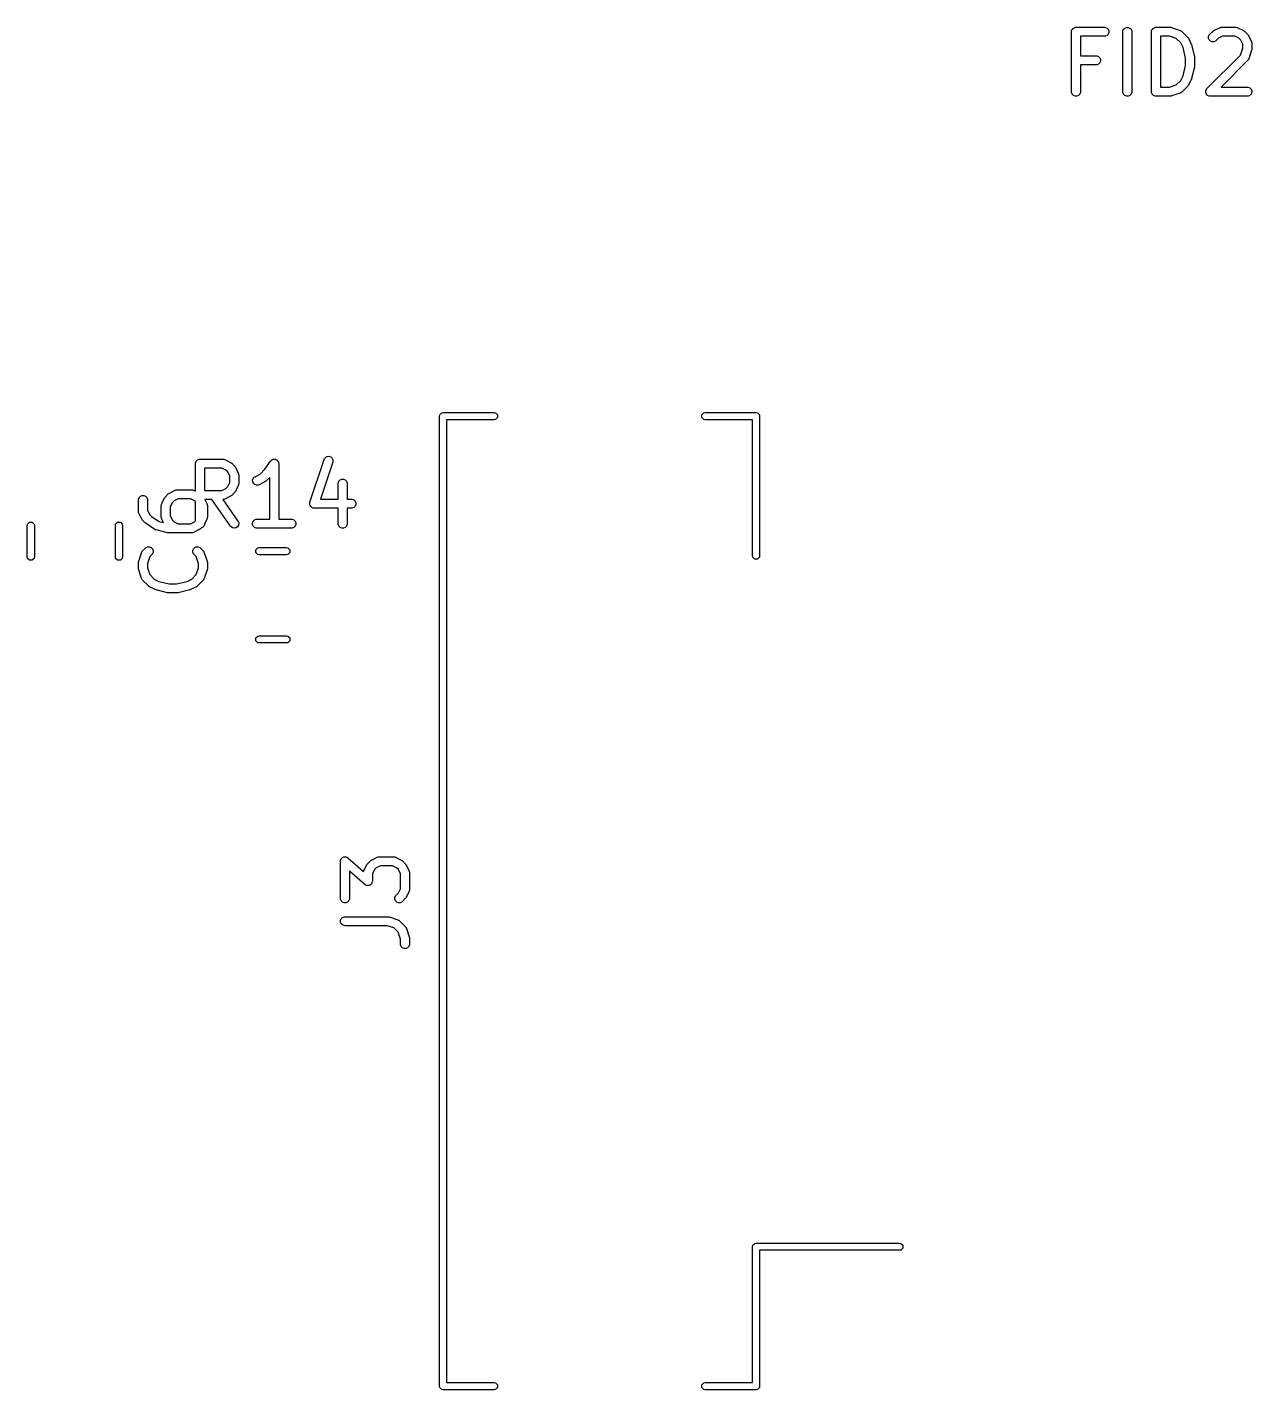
# Model space of a CAD drawing. Extents: x 1.5 to 88.5, y 4.3 to 54.6.
# Drawn here: x 68.11 to 88.53, y 31.85 to 54.57 of the extents above; entities that cross this region are included whole.
import ezdxf

# ---------------------------------------------------------------- set-up
doc = ezdxf.new("R2010")
doc.units = 0
doc.layers.add('BLACK', color=7, linetype='CONTINUOUS')

msp = doc.modelspace()

# ---------------------------------------------------------------- linework, layer by layer
at = {"layer": 'BLACK', "linetype": 'CONTINUOUS'}
for p, q in [((85.521679, 54.509812), (85.532878, 54.536848)), ((85.532878, 54.536848), (85.55357, 54.55754)), ((85.55357, 54.55754), (85.580606, 54.568739)), ((85.580606, 54.568739), (85.595238, 54.57018)), ((85.595238, 54.57018), (86.071428, 54.57018)), ((86.071428, 54.57018), (86.08606, 54.568739)), ((86.08606, 54.568739), (86.113096, 54.55754)), ((86.113096, 54.55754), (86.133788, 54.536848)), ((86.133788, 54.536848), (86.144987, 54.509812)), ((86.378822, 54.509812), (86.390021, 54.536848)), ((86.390021, 54.536848), (86.410713, 54.55754)), ((86.410713, 54.55754), (86.437749, 54.568739)), ((86.437749, 54.568739), (86.467013, 54.568739)), ((86.467013, 54.568739), (86.494049, 54.55754)), ((86.494049, 54.55754), (86.514741, 54.536848)), ((86.514741, 54.536848), (86.52594, 54.509812)), ((86.855012, 54.509812), (86.866211, 54.536848)), ((86.866211, 54.536848), (86.886903, 54.55754)), ((86.886903, 54.55754), (86.913939, 54.568739)), ((86.913939, 54.568739), (86.928571, 54.57018)), ((86.928571, 54.57018), (87.166666, 54.57018)), ((87.166666, 54.57018), (87.174071, 54.56945)), ((87.174071, 54.56945), (87.176046, 54.569591)), ((87.176046, 54.569591), (87.178643, 54.569)), ((87.178643, 54.569), (87.181298, 54.568739)), ((87.181298, 54.568739), (87.183129, 54.56798)), ((87.183129, 54.56798), (87.190383, 54.566331)), ((87.190383, 54.566331), (87.33324, 54.518712)), ((87.33324, 54.518712), (87.346665, 54.512718)), ((87.89503, 54.514643), (87.990268, 54.562262)), ((87.990268, 54.562262), (88.003999, 54.567517)), ((88.003999, 54.567517), (88.006688, 54.567708)), ((88.006688, 54.567708), (88.009177, 54.568739)), ((88.009177, 54.568739), (88.023809, 54.57018)), ((88.023809, 54.57018), (88.261904, 54.57018)), ((88.261904, 54.57018), (88.276536, 54.568739)), ((88.276536, 54.568739), (88.279025, 54.567707)), ((88.279025, 54.567707), (88.281713, 54.567517)), ((88.281713, 54.567517), (88.295445, 54.562262)), ((88.295445, 54.562262), (88.390683, 54.514643)), ((85.520238, 54.49518), (85.521679, 54.509812)), ((85.520238, 53.49518), (85.520238, 54.49518)), ((86.071428, 54.42018), (85.670238, 54.42018)), ((85.670238, 54.42018), (85.670238, 54.09399)), ((86.08606, 54.421621), (86.071428, 54.42018)), ((86.113096, 54.43282), (86.08606, 54.421621)), ((86.133788, 54.453512), (86.113096, 54.43282)), ((86.144987, 54.480548), (86.133788, 54.453512)), ((86.144987, 54.509812), (86.144987, 54.480548)), ((86.377381, 54.49518), (86.378822, 54.509812)), ((86.377381, 53.49518), (86.377381, 54.49518)), ((86.52594, 54.509812), (86.527381, 54.49518)), ((86.527381, 54.49518), (86.527381, 53.49518)), ((86.853571, 54.49518), (86.855012, 54.509812)), ((86.853571, 53.49518), (86.853571, 54.49518)), ((87.154496, 54.42018), (87.003571, 54.42018)), ((87.003571, 54.42018), (87.003571, 53.57018)), ((87.269009, 54.382008), (87.154496, 54.42018)), ((87.343122, 54.307896), (87.269009, 54.382008)), ((87.381615, 54.230909), (87.343122, 54.307896)), ((87.346665, 54.512718), (87.3487, 54.510952)), ((87.3487, 54.510952), (87.351191, 54.509921)), ((87.351191, 54.509921), (87.362556, 54.500594)), ((87.362556, 54.500594), (87.457794, 54.405356)), ((87.457794, 54.405356), (87.462514, 54.399605)), ((87.462514, 54.399605), (87.464011, 54.398307)), ((87.464011, 54.398307), (87.46543, 54.396052)), ((87.46543, 54.396052), (87.467122, 54.393991)), ((87.467122, 54.393991), (87.46788, 54.392158)), ((87.46788, 54.392158), (87.471843, 54.385864)), ((87.471843, 54.385864), (87.519462, 54.290626)), ((87.519462, 54.290626), (87.519871, 54.289556)), ((87.519871, 54.289556), (87.520194, 54.289121)), ((87.807393, 54.414573), (87.818592, 54.44161)), ((87.807393, 54.385311), (87.807393, 54.414573)), ((87.818592, 54.358274), (87.807393, 54.385311)), ((87.818592, 54.44161), (87.827919, 54.452975)), ((87.839284, 54.337582), (87.818592, 54.358274)), ((87.827919, 54.452975), (87.875538, 54.500594)), ((87.866321, 54.326383), (87.839284, 54.337582)), ((87.895583, 54.326383), (87.866321, 54.326383)), ((87.875538, 54.500594), (87.881287, 54.505312)), ((87.881287, 54.505312), (87.882587, 54.506811)), ((87.882587, 54.506811), (87.884846, 54.508232)), ((87.884846, 54.508232), (87.886903, 54.509921)), ((87.886903, 54.509921), (87.88873, 54.510678)), ((87.88873, 54.510678), (87.89503, 54.514643)), ((87.92262, 54.337582), (87.895583, 54.326383)), ((87.933985, 54.346909), (87.92262, 54.337582)), ((87.972998, 54.385922), (87.933985, 54.346909)), ((88.041514, 54.42018), (87.972998, 54.385922)), ((88.244199, 54.42018), (88.041514, 54.42018)), ((88.312715, 54.385922), (88.244199, 54.42018)), ((88.343122, 54.355515), (88.312715, 54.385922)), ((88.37738, 54.286999), (88.343122, 54.355515)), ((88.390683, 54.514643), (88.396982, 54.510678)), ((88.396982, 54.510678), (88.39881, 54.509921)), ((88.39881, 54.509921), (88.400866, 54.508232)), ((88.400866, 54.508232), (88.403126, 54.506811)), ((88.403126, 54.506811), (88.404425, 54.505312)), ((88.404425, 54.505312), (88.410175, 54.500594)), ((88.410175, 54.500594), (88.457794, 54.452975)), ((88.457794, 54.452975), (88.462512, 54.447225)), ((88.462512, 54.447225), (88.464011, 54.445926)), ((88.464011, 54.445926), (88.465432, 54.443666)), ((88.465432, 54.443666), (88.467121, 54.44161)), ((88.467121, 54.44161), (88.467878, 54.439782)), ((88.467878, 54.439782), (88.471843, 54.433483)), ((88.471843, 54.433483), (88.519462, 54.338245)), ((88.519462, 54.338245), (88.524717, 54.324514)), ((88.524717, 54.324514), (88.524908, 54.321824)), ((88.524908, 54.321824), (88.525939, 54.319336)), ((88.525939, 54.319336), (88.52738, 54.304704)), ((88.52738, 54.304704), (88.52738, 54.209466)), ((85.670238, 54.09399), (85.928571, 54.09399)), ((85.928571, 54.09399), (85.943203, 54.092549)), ((85.943203, 54.092549), (85.970239, 54.08135)), ((85.970239, 54.08135), (85.990931, 54.060658)), ((87.424999, 54.057375), (87.381615, 54.230909)), ((87.520194, 54.289121), (87.522386, 54.282984)), ((87.522386, 54.282984), (87.524717, 54.276895)), ((87.524717, 54.276895), (87.524755, 54.276354)), ((87.524755, 54.276354), (87.525141, 54.275275)), ((87.525141, 54.275275), (87.57276, 54.084799)), ((87.57276, 54.084799), (87.573135, 54.082262)), ((87.573135, 54.082262), (87.573558, 54.081241)), ((87.573558, 54.081241), (87.5741, 54.075728)), ((87.5741, 54.075728), (87.57491, 54.070255)), ((87.57491, 54.070255), (87.574747, 54.069162)), ((87.574747, 54.069162), (87.574999, 54.066609)), ((87.574999, 54.066609), (87.574999, 53.923752)), ((87.7803, 53.548213), (88.339208, 54.107122)), ((88.339208, 54.107122), (88.37738, 54.221636)), ((88.37738, 54.221636), (88.37738, 54.286999)), ((88.523531, 54.185748), (88.475912, 54.042892)), ((88.52518, 54.193003), (88.523531, 54.185748)), ((88.525939, 54.194834), (88.52518, 54.193003)), ((88.5262, 54.197487), (88.525939, 54.194834)), ((88.526791, 54.200085), (88.5262, 54.197487)), ((88.52738, 54.209466), (88.52665, 54.202059)), ((88.52665, 54.202059), (88.526791, 54.200085)), ((85.928571, 53.94399), (85.670238, 53.94399)), ((85.670238, 53.94399), (85.670238, 53.49518)), ((85.943203, 53.945431), (85.928571, 53.94399)), ((85.970239, 53.95663), (85.943203, 53.945431)), ((85.990931, 53.977322), (85.970239, 53.95663)), ((85.990931, 54.060658), (86.00213, 54.033622)), ((86.00213, 54.004358), (85.990931, 53.977322)), ((86.00213, 54.033622), (86.00213, 54.004358)), ((87.381615, 53.759452), (87.424999, 53.932986)), ((87.424999, 53.932986), (87.424999, 54.057375)), ((87.57276, 53.905562), (87.525141, 53.715086)), ((87.573135, 53.908098), (87.57276, 53.905562)), ((87.573558, 53.90912), (87.573135, 53.908098)), ((87.5741, 53.914632), (87.573558, 53.90912)), ((87.57491, 53.920106), (87.5741, 53.914632)), ((87.574999, 53.923752), (87.574747, 53.921198)), ((87.574747, 53.921198), (87.57491, 53.920106)), ((88.457794, 54.013576), (88.014399, 53.57018)), ((88.467122, 54.024941), (88.457794, 54.013576)), ((88.468153, 54.027431), (88.467122, 54.024941)), ((88.469918, 54.029466), (88.468153, 54.027431)), ((88.475912, 54.042892), (88.469918, 54.029466)), ((87.154495, 53.57018), (87.269008, 53.608351)), ((87.269008, 53.608351), (87.343122, 53.682465)), ((87.343122, 53.682465), (87.381615, 53.759452)), ((87.519462, 53.699735), (87.471843, 53.604497)), ((87.519871, 53.700804), (87.519462, 53.699735)), ((87.520194, 53.70124), (87.519871, 53.700804)), ((87.522386, 53.707376), (87.520194, 53.70124)), ((87.524717, 53.713466), (87.522386, 53.707376)), ((87.524755, 53.714006), (87.524717, 53.713466)), ((87.525141, 53.715086), (87.524755, 53.714006)), ((85.521679, 53.480548), (85.520238, 53.49518)), ((85.532878, 53.453512), (85.521679, 53.480548)), ((85.55357, 53.43282), (85.532878, 53.453512)), ((85.580606, 53.421621), (85.55357, 53.43282)), ((85.60987, 53.421621), (85.580606, 53.421621)), ((85.636906, 53.43282), (85.60987, 53.421621)), ((85.657598, 53.453512), (85.636906, 53.43282)), ((85.668797, 53.480548), (85.657598, 53.453512)), ((85.670238, 53.49518), (85.668797, 53.480548)), ((86.378822, 53.480548), (86.377381, 53.49518)), ((86.390021, 53.453512), (86.378822, 53.480548)), ((86.410713, 53.43282), (86.390021, 53.453512)), ((86.437749, 53.421621), (86.410713, 53.43282)), ((86.467013, 53.421621), (86.437749, 53.421621)), ((86.494049, 53.43282), (86.467013, 53.421621)), ((86.514741, 53.453512), (86.494049, 53.43282)), ((86.52594, 53.480548), (86.514741, 53.453512)), ((86.527381, 53.49518), (86.52594, 53.480548)), ((86.855012, 53.480548), (86.853571, 53.49518)), ((86.866211, 53.453512), (86.855012, 53.480548)), ((86.886903, 53.43282), (86.866211, 53.453512)), ((86.913939, 53.421621), (86.886903, 53.43282)), ((86.928571, 53.42018), (86.913939, 53.421621)), ((87.166666, 53.42018), (86.928571, 53.42018)), ((87.003571, 53.57018), (87.154495, 53.57018)), ((87.174071, 53.420909), (87.166666, 53.42018)), ((87.176047, 53.420769), (87.174071, 53.420909)), ((87.178644, 53.421359), (87.176047, 53.420769)), ((87.181298, 53.421621), (87.178644, 53.421359)), ((87.183128, 53.422379), (87.181298, 53.421621)), ((87.190384, 53.424029), (87.183128, 53.422379)), ((87.333241, 53.471649), (87.190384, 53.424029)), ((87.346666, 53.477643), (87.333241, 53.471649)), ((87.348702, 53.479409), (87.346666, 53.477643)), ((87.351191, 53.48044), (87.348702, 53.479409)), ((87.362556, 53.489767), (87.351191, 53.48044)), ((87.457794, 53.585005), (87.362556, 53.489767)), ((87.462514, 53.590755), (87.457794, 53.585005)), ((87.464011, 53.592054), (87.462514, 53.590755)), ((87.46543, 53.594308), (87.464011, 53.592054)), ((87.467122, 53.59637), (87.46543, 53.594308)), ((87.46788, 53.598202), (87.467122, 53.59637)), ((87.471843, 53.604497), (87.46788, 53.598202)), ((87.759774, 53.509812), (87.770973, 53.536848)), ((87.759774, 53.480548), (87.759774, 53.509812)), ((87.770973, 53.453512), (87.759774, 53.480548)), ((87.770973, 53.536848), (87.7803, 53.548213)), ((87.791665, 53.43282), (87.770973, 53.453512)), ((87.818701, 53.421621), (87.791665, 53.43282)), ((87.833333, 53.42018), (87.818701, 53.421621)), ((88.45238, 53.42018), (87.833333, 53.42018)), ((88.014399, 53.57018), (88.45238, 53.57018)), ((88.45238, 53.57018), (88.467012, 53.568739)), ((88.467012, 53.421621), (88.45238, 53.42018)), ((88.467012, 53.568739), (88.494048, 53.55754)), ((88.494048, 53.43282), (88.467012, 53.421621)), ((88.494048, 53.55754), (88.51474, 53.536848)), ((88.51474, 53.453512), (88.494048, 53.43282)), ((88.51474, 53.536848), (88.525939, 53.509812)), ((88.525939, 53.480548), (88.51474, 53.453512)), ((88.525939, 53.509812), (88.525939, 53.480548)), ((74.98, 48.085), (74.984567, 48.107961)), ((74.98, 31.915), (74.98, 48.085)), ((74.984567, 48.107961), (75.017039, 48.140433)), ((75.017039, 48.140433), (75.04, 48.145)), ((75.04, 48.145), (75.89, 48.145)), ((75.89, 48.025), (75.1, 48.025)), ((75.1, 48.025), (75.1, 31.975)), ((75.89, 48.145), (75.912961, 48.140433)), ((75.912961, 48.029567), (75.89, 48.025)), ((75.912961, 48.140433), (75.945433, 48.107961)), ((75.945433, 48.062039), (75.912961, 48.029567)), ((75.945433, 48.107961), (75.945433, 48.062039)), ((79.354567, 48.107961), (79.387039, 48.140433)), ((79.354567, 48.062039), (79.354567, 48.107961)), ((79.387039, 48.029567), (79.354567, 48.062039)), ((79.387039, 48.140433), (79.41, 48.145)), ((79.41, 48.025), (79.387039, 48.029567)), ((79.41, 48.145), (80.26, 48.145)), ((80.2, 48.025), (79.41, 48.025)), ((80.2, 45.76), (80.2, 48.025)), ((80.26, 48.145), (80.282961, 48.140433)), ((80.282961, 48.140433), (80.315433, 48.107961)), ((80.315433, 48.107961), (80.32, 48.085)), ((80.32, 48.085), (80.32, 45.76)), ((70.910714, 47.29518), (70.912155, 47.309812)), ((70.910714, 46.83638), (70.910714, 47.29518)), ((70.912155, 47.309812), (70.923354, 47.336848)), ((70.923354, 47.336848), (70.944046, 47.35754)), ((70.944046, 47.35754), (70.971082, 47.368739)), ((70.971082, 47.368739), (70.985714, 47.37018)), ((70.985714, 47.37018), (71.366666, 47.37018)), ((71.366666, 47.37018), (71.381298, 47.368739)), ((71.381298, 47.368739), (71.383787, 47.367707)), ((71.383787, 47.367707), (71.386475, 47.367517)), ((71.386475, 47.367517), (71.400207, 47.362262)), ((71.400207, 47.362262), (71.495445, 47.314643)), ((71.495445, 47.314643), (71.501744, 47.310678)), ((71.501744, 47.310678), (71.503572, 47.309921)), ((71.503572, 47.309921), (71.505628, 47.308232)), ((71.505628, 47.308232), (71.507888, 47.306811)), ((71.507888, 47.306811), (71.509187, 47.305312)), ((71.509187, 47.305312), (71.514937, 47.300594)), ((71.514937, 47.300594), (71.562556, 47.252975)), ((71.562556, 47.252975), (71.567274, 47.247225)), ((72.070285, 47.200103), (72.161405, 47.336783)), ((72.161405, 47.336783), (72.161439, 47.336825)), ((72.161439, 47.336825), (72.161449, 47.336848)), ((72.161449, 47.336848), (72.1615, 47.336899)), ((72.1615, 47.336899), (72.170721, 47.348158)), ((72.170721, 47.348158), (72.17689, 47.352289)), ((72.17689, 47.352289), (72.182141, 47.35754)), ((72.182141, 47.35754), (72.18893, 47.360352)), ((72.18893, 47.360352), (72.195036, 47.364441)), ((72.195036, 47.364441), (72.202316, 47.365897)), ((72.202316, 47.365897), (72.209177, 47.368739)), ((72.209177, 47.368739), (72.216525, 47.368739)), ((72.216525, 47.368739), (72.22373, 47.37018)), ((72.22373, 47.37018), (72.231014, 47.368739)), ((72.231014, 47.368739), (72.238441, 47.368739)), ((72.238441, 47.368739), (72.245229, 47.365926)), ((72.245229, 47.365926), (72.252438, 47.364501)), ((72.252438, 47.364501), (72.258617, 47.360381)), ((72.258617, 47.360381), (72.265477, 47.35754)), ((72.265477, 47.35754), (72.27067, 47.352346)), ((72.27067, 47.352346), (72.276787, 47.348269)), ((72.276787, 47.348269), (72.28092, 47.342096)), ((72.28092, 47.342096), (72.286169, 47.336848)), ((72.286169, 47.336848), (72.28898, 47.33006)), ((72.28898, 47.33006), (72.29307, 47.323954)), ((72.29307, 47.323954), (72.294526, 47.316672)), ((72.294526, 47.316672), (72.297368, 47.309812)), ((72.297368, 47.309812), (72.298793, 47.295335)), ((72.298793, 47.295335), (72.298809, 47.295259)), ((72.298809, 47.295259), (72.298803, 47.295232)), ((72.298803, 47.295232), (72.298809, 47.29518)), ((72.298809, 47.29518), (72.298809, 46.37018)), ((72.819325, 46.652231), (73.05742, 47.366517)), ((73.199722, 47.319083), (72.994533, 46.703514)), ((73.05742, 47.366517), (73.063414, 47.379942)), ((73.063414, 47.379942), (73.082588, 47.402049)), ((73.082588, 47.402049), (73.108761, 47.415136)), ((73.108761, 47.415136), (73.137951, 47.417211)), ((73.137951, 47.417211), (73.165713, 47.407957)), ((73.165713, 47.407957), (73.187821, 47.388783)), ((73.187821, 47.388783), (73.200907, 47.362609)), ((73.202982, 47.333419), (73.199722, 47.319083)), ((73.200907, 47.362609), (73.202982, 47.333419)), ((71.348961, 47.22018), (71.060714, 47.22018)), ((71.060714, 47.22018), (71.060714, 46.846371)), ((71.417477, 47.185922), (71.348961, 47.22018)), ((71.447884, 47.155515), (71.417477, 47.185922)), ((71.482142, 47.086999), (71.447884, 47.155515)), ((71.482142, 46.979552), (71.482142, 47.086999)), ((71.567274, 47.247225), (71.568773, 47.245926)), ((71.568773, 47.245926), (71.570194, 47.243666)), ((71.570194, 47.243666), (71.571883, 47.24161)), ((71.571883, 47.24161), (71.57264, 47.239782)), ((71.57264, 47.239782), (71.576605, 47.233483)), ((71.576605, 47.233483), (71.624224, 47.138245)), ((71.624224, 47.138245), (71.629479, 47.124514)), ((71.629479, 47.124514), (71.62967, 47.121824)), ((71.62967, 47.121824), (71.630701, 47.119336)), ((71.630701, 47.119336), (71.632142, 47.104704)), ((71.632142, 47.104704), (71.632142, 46.961847)), ((71.863684, 47.018847), (71.872938, 47.046608)), ((71.872938, 47.046608), (71.892111, 47.068716)), ((71.892111, 47.068716), (71.904554, 47.076548)), ((71.904554, 47.076548), (71.988906, 47.118724)), ((71.988906, 47.118724), (72.070285, 47.200103)), ((72.148809, 47.066495), (72.086366, 47.004052)), ((72.148809, 46.37018), (72.148809, 47.066495)), ((73.304306, 47.003515), (73.324998, 47.024207)), ((73.324998, 47.024207), (73.352034, 47.035406)), ((73.352034, 47.035406), (73.381298, 47.035406)), ((73.381298, 47.035406), (73.408334, 47.024207)), ((73.408334, 47.024207), (73.429026, 47.003515)), ((70.457975, 46.791128), (70.463724, 46.795846)), ((70.463724, 46.795846), (70.465024, 46.797345)), ((70.465024, 46.797345), (70.467283, 46.798766)), ((70.467283, 46.798766), (70.46934, 46.800455)), ((70.46934, 46.800455), (70.471167, 46.801212)), ((70.471167, 46.801212), (70.477467, 46.805177)), ((70.477467, 46.805177), (70.572705, 46.852796)), ((70.572705, 46.852796), (70.586436, 46.858051)), ((70.586436, 46.858051), (70.589125, 46.858242)), ((70.589125, 46.858242), (70.591614, 46.859273)), ((70.591614, 46.859273), (70.606246, 46.860714)), ((70.606246, 46.860714), (70.844341, 46.860714)), ((70.844341, 46.860714), (70.858973, 46.859273)), ((70.858973, 46.859273), (70.861462, 46.858241)), ((70.861462, 46.858241), (70.86415, 46.858051)), ((70.86415, 46.858051), (70.877882, 46.852796)), ((70.877882, 46.852796), (70.910714, 46.83638)), ((71.060714, 46.846371), (71.348961, 46.846371)), ((71.348961, 46.846371), (71.417477, 46.880629)), ((71.417477, 46.880629), (71.447884, 46.911036)), ((71.447884, 46.911036), (71.482142, 46.979552)), ((71.562556, 46.813576), (71.514937, 46.765957)), ((71.567274, 46.819325), (71.562556, 46.813576)), ((71.568773, 46.820625), (71.567274, 46.819325)), ((71.570194, 46.822884), (71.568773, 46.820625)), ((71.571883, 46.824941), (71.570194, 46.822884)), ((71.57264, 46.826768), (71.571883, 46.824941)), ((71.576605, 46.833068), (71.57264, 46.826768)), ((71.624224, 46.928306), (71.576605, 46.833068)), ((71.629479, 46.942037), (71.624224, 46.928306)), ((71.62967, 46.944726), (71.629479, 46.942037)), ((71.630701, 46.947215), (71.62967, 46.944726)), ((71.632142, 46.961847), (71.630701, 46.947215)), ((71.865758, 46.989657), (71.863684, 47.018847)), ((71.878845, 46.963482), (71.865758, 46.989657)), ((71.900953, 46.944309), (71.878845, 46.963482)), ((71.928714, 46.935055), (71.900953, 46.944309)), ((71.957904, 46.937129), (71.928714, 46.935055)), ((71.971636, 46.942384), (71.957904, 46.937129)), ((72.066874, 46.990003), (71.971636, 46.942384)), ((72.073173, 46.993967), (72.066874, 46.990003)), ((72.075001, 46.994725), (72.073173, 46.993967)), ((72.077057, 46.996413), (72.075001, 46.994725)), ((72.079317, 46.997835), (72.077057, 46.996413)), ((72.080616, 46.999333), (72.079317, 46.997835)), ((72.086366, 47.004052), (72.080616, 46.999333)), ((73.291666, 46.961847), (73.293107, 46.976479)), ((73.291666, 46.703514), (73.291666, 46.961847)), ((73.293107, 46.976479), (73.304306, 47.003515)), ((73.429026, 47.003515), (73.440225, 46.976479)), ((73.440225, 46.976479), (73.441666, 46.961847)), ((73.441666, 46.961847), (73.441666, 46.703514)), ((69.959818, 46.690476), (69.961259, 46.705108)), ((69.959818, 46.5), (69.959818, 46.690476)), ((69.961259, 46.705108), (69.972458, 46.732144)), ((69.972458, 46.732144), (69.99315, 46.752836)), ((69.99315, 46.752836), (70.020186, 46.764035)), ((70.020186, 46.764035), (70.04945, 46.764035)), ((70.04945, 46.764035), (70.076486, 46.752836)), ((70.076486, 46.752836), (70.097178, 46.732144)), ((70.097178, 46.732144), (70.108377, 46.705108)), ((70.108377, 46.705108), (70.109818, 46.690476)), ((70.109818, 46.690476), (70.109818, 46.517705)), ((70.34077, 46.595238), (70.342211, 46.60987)), ((70.34077, 46.404762), (70.34077, 46.595238)), ((70.342211, 46.60987), (70.343242, 46.612359)), ((70.343242, 46.612359), (70.343433, 46.615047)), ((70.343433, 46.615047), (70.348688, 46.628779)), ((70.348688, 46.628779), (70.396307, 46.724017)), ((70.396307, 46.724017), (70.400271, 46.730316)), ((70.400271, 46.730316), (70.401029, 46.732144)), ((70.401029, 46.732144), (70.402717, 46.7342)), ((70.402717, 46.7342), (70.404139, 46.73646)), ((70.404139, 46.73646), (70.405637, 46.737759)), ((70.405637, 46.737759), (70.410356, 46.743509)), ((70.410356, 46.743509), (70.457975, 46.791128)), ((70.525028, 46.646049), (70.49077, 46.577533)), ((70.49077, 46.577533), (70.49077, 46.422467)), ((70.555435, 46.676456), (70.525028, 46.646049)), ((70.623951, 46.710714), (70.555435, 46.676456)), ((70.826636, 46.710714), (70.623951, 46.710714)), ((70.895152, 46.676455), (70.826636, 46.710714)), ((70.910714, 46.660893), (70.895152, 46.676455)), ((70.910714, 46.339105), (70.910714, 46.660893)), ((71.18476, 46.696371), (71.068104, 46.696371)), ((71.068104, 46.696371), (71.1019, 46.628779)), ((71.1019, 46.628779), (71.107155, 46.615048)), ((71.107155, 46.615048), (71.107346, 46.612358)), ((71.107346, 46.612358), (71.108377, 46.60987)), ((71.108377, 46.60987), (71.109818, 46.595238)), ((71.109818, 46.595238), (71.109818, 46.404762)), ((71.4957, 46.25217), (71.18476, 46.696371)), ((71.381298, 46.697812), (71.367781, 46.69648)), ((71.367781, 46.69648), (71.618585, 46.338189)), ((71.383787, 46.698843), (71.381298, 46.697812)), ((71.386475, 46.699034), (71.383787, 46.698843)), ((71.400207, 46.704289), (71.386475, 46.699034)), ((71.495445, 46.751908), (71.400207, 46.704289)), ((71.501744, 46.755872), (71.495445, 46.751908)), ((71.503572, 46.75663), (71.501744, 46.755872)), ((71.505628, 46.758318), (71.503572, 46.75663)), ((71.507888, 46.75974), (71.505628, 46.758318)), ((71.509187, 46.761238), (71.507888, 46.75974)), ((71.514937, 46.765957), (71.509187, 46.761238)), ((72.816065, 46.637894), (72.816917, 46.64164)), ((72.816917, 46.625908), (72.816065, 46.637894)), ((72.816917, 46.643146), (72.817675, 46.644977)), ((72.816917, 46.64164), (72.816917, 46.643146)), ((72.816917, 46.613882), (72.816917, 46.625908)), ((72.817949, 46.61139), (72.816917, 46.613882)), ((72.817675, 46.644977), (72.819325, 46.652231)), ((72.81814, 46.608704), (72.817949, 46.61139)), ((72.823514, 46.597954), (72.81814, 46.608704)), ((72.828116, 46.586846), (72.823514, 46.597954)), ((72.830021, 46.58494), (72.828116, 46.586846)), ((72.831226, 46.582531), (72.830021, 46.58494)), ((72.840308, 46.574653), (72.831226, 46.582531)), ((72.848808, 46.566154), (72.840308, 46.574653)), ((72.851296, 46.565123), (72.848808, 46.566154)), ((72.994533, 46.703514), (73.291666, 46.703514)), ((73.441666, 46.703514), (73.509523, 46.703514)), ((73.509523, 46.703514), (73.524155, 46.702073)), ((73.524155, 46.702073), (73.551191, 46.690874)), ((73.551191, 46.566154), (73.524155, 46.554955)), ((73.551191, 46.690874), (73.571883, 46.670182)), ((73.571883, 46.586846), (73.551191, 46.566154)), ((73.571883, 46.670182), (73.583082, 46.643146)), ((73.583082, 46.613882), (73.571883, 46.586846)), ((73.583082, 46.643146), (73.583082, 46.613882)), ((69.961259, 46.485368), (69.959818, 46.5)), ((69.96229, 46.482878), (69.961259, 46.485368)), ((69.962481, 46.480191), (69.96229, 46.482878)), ((69.967736, 46.466459), (69.962481, 46.480191)), ((70.015355, 46.371221), (69.967736, 46.466459)), ((70.019319, 46.364921), (70.015355, 46.371221)), ((70.020077, 46.363094), (70.019319, 46.364921)), ((70.021765, 46.361037), (70.020077, 46.363094)), ((70.023187, 46.358778), (70.021765, 46.361037)), ((70.024685, 46.357478), (70.023187, 46.358778)), ((70.029404, 46.351729), (70.024685, 46.357478)), ((70.077023, 46.30411), (70.029404, 46.351729)), ((70.109818, 46.517705), (70.144076, 46.449189)), ((70.144076, 46.449189), (70.177836, 46.415429)), ((70.177836, 46.415429), (70.303707, 46.331515)), ((70.342211, 46.39013), (70.34077, 46.404762)), ((70.343242, 46.38764), (70.342211, 46.39013)), ((70.343433, 46.384953), (70.343242, 46.38764)), ((70.348688, 46.371221), (70.343433, 46.384953)), ((70.377803, 46.312991), (70.348688, 46.371221)), ((70.49077, 46.422467), (70.525028, 46.353951)), ((70.525028, 46.353951), (70.555435, 46.323544)), ((70.895152, 46.323544), (70.910714, 46.339105)), ((71.1019, 46.371221), (71.059937, 46.287296)), ((71.107155, 46.384952), (71.1019, 46.371221)), ((71.107346, 46.387641), (71.107155, 46.384952)), ((71.108377, 46.39013), (71.107346, 46.387641)), ((71.109818, 46.404762), (71.108377, 46.39013)), ((71.875735, 46.336848), (71.896427, 46.35754)), ((71.896427, 46.35754), (71.923463, 46.368739)), ((71.923463, 46.368739), (71.938095, 46.37018)), ((71.938095, 46.37018), (72.148809, 46.37018)), ((72.298809, 46.37018), (72.509523, 46.37018)), ((72.509523, 46.37018), (72.524155, 46.368739)), ((72.524155, 46.368739), (72.551191, 46.35754)), ((72.551191, 46.35754), (72.571883, 46.336848)), ((72.853333, 46.563357), (72.851296, 46.565123)), ((72.864736, 46.559555), (72.853333, 46.563357)), ((72.875844, 46.554955), (72.864736, 46.559555)), ((72.87967, 46.554578), (72.875844, 46.554955)), ((72.881096, 46.554103), (72.87967, 46.554578)), ((72.88307, 46.554243), (72.881096, 46.554103)), ((72.890476, 46.553514), (72.88307, 46.554243)), ((73.291666, 46.553514), (72.890476, 46.553514)), ((73.291666, 46.29518), (73.291666, 46.553514)), ((73.509523, 46.553514), (73.441666, 46.553514)), ((73.441666, 46.553514), (73.441666, 46.29518)), ((73.524155, 46.554955), (73.509523, 46.553514)), ((68.105, 46.261253), (68.109567, 46.284214)), ((68.105, 45.738747), (68.105, 46.261253)), ((68.109567, 46.284214), (68.142039, 46.316686)), ((68.142039, 46.316686), (68.187961, 46.316686)), ((68.187961, 46.316686), (68.220433, 46.284214)), ((68.220433, 46.284214), (68.225, 46.261253)), ((68.225, 46.261253), (68.225, 45.738747)), ((69.575, 46.261253), (69.579567, 46.284214)), ((69.575, 45.738747), (69.575, 46.261253)), ((69.579567, 46.284214), (69.612039, 46.316686)), ((69.612039, 46.316686), (69.657961, 46.316686)), ((69.657961, 46.316686), (69.690433, 46.284214)), ((69.690433, 46.284214), (69.695, 46.261253)), ((69.695, 46.261253), (69.695, 45.738747)), ((70.077063, 46.304076), (70.077023, 46.30411)), ((70.077078, 46.304055), (70.077063, 46.304076)), ((70.082919, 46.299271), (70.077078, 46.304055)), ((70.088388, 46.294783), (70.082919, 46.299271)), ((70.08841, 46.294773), (70.088388, 46.294783)), ((70.088453, 46.294739), (70.08841, 46.294773)), ((70.231311, 46.199501), (70.088453, 46.294739)), ((70.239385, 46.195196), (70.231311, 46.199501)), ((70.240877, 46.194091), (70.239385, 46.195196)), ((70.242639, 46.193461), (70.240877, 46.194091)), ((70.244285, 46.192584), (70.242639, 46.193461)), ((70.246099, 46.192225), (70.244285, 46.192584)), ((70.254723, 46.189144), (70.246099, 46.192225)), ((70.445199, 46.141525), (70.254723, 46.189144)), ((70.303707, 46.331515), (70.377803, 46.312991)), ((70.447735, 46.141149), (70.445199, 46.141525)), ((70.448757, 46.140727), (70.447735, 46.141149)), ((70.454269, 46.140184), (70.448757, 46.140727)), ((70.459743, 46.139375), (70.454269, 46.140184)), ((70.460835, 46.139537), (70.459743, 46.139375)), ((70.463389, 46.139286), (70.460835, 46.139537)), ((70.844341, 46.139286), (70.463389, 46.139286)), ((70.555435, 46.323544), (70.623951, 46.289286)), ((70.623951, 46.289286), (70.826636, 46.289286)), ((70.826636, 46.289286), (70.895152, 46.323544)), ((70.858973, 46.140727), (70.844341, 46.139286)), ((70.861462, 46.141758), (70.858973, 46.140727)), ((70.86415, 46.141949), (70.861462, 46.141758)), ((70.877882, 46.147204), (70.86415, 46.141949)), ((70.97312, 46.194823), (70.877882, 46.147204)), ((70.979416, 46.198786), (70.97312, 46.194823)), ((70.981246, 46.199544), (70.979416, 46.198786)), ((70.983304, 46.201233), (70.981246, 46.199544)), ((70.985563, 46.202655), (70.983304, 46.201233)), ((70.986862, 46.204153), (70.985563, 46.202655)), ((70.992611, 46.208871), (70.986862, 46.204153)), ((71.008907, 46.225167), (70.992611, 46.208871)), ((71.027382, 46.23282), (71.008907, 46.225167)), ((71.048074, 46.253512), (71.027382, 46.23282)), ((71.059273, 46.280548), (71.048074, 46.253512)), ((71.059937, 46.287296), (71.059273, 46.280548)), ((71.505271, 46.24101), (71.4957, 46.25217)), ((71.52995, 46.225283), (71.505271, 46.24101)), ((71.558767, 46.220197), (71.52995, 46.225283)), ((71.587338, 46.226527), (71.558767, 46.220197)), ((71.611312, 46.243309), (71.587338, 46.226527)), ((71.627039, 46.267987), (71.611312, 46.243309)), ((71.618585, 46.338189), (71.625795, 46.325376)), ((71.625795, 46.325376), (71.632124, 46.296805)), ((71.632124, 46.296805), (71.627039, 46.267987)), ((71.864536, 46.309812), (71.875735, 46.336848)), ((71.864536, 46.280548), (71.864536, 46.309812)), ((71.875735, 46.253512), (71.864536, 46.280548)), ((71.896427, 46.23282), (71.875735, 46.253512)), ((71.923463, 46.221621), (71.896427, 46.23282)), ((71.938095, 46.22018), (71.923463, 46.221621)), ((72.509523, 46.22018), (71.938095, 46.22018)), ((72.524155, 46.221621), (72.509523, 46.22018)), ((72.551191, 46.23282), (72.524155, 46.221621)), ((72.571883, 46.253512), (72.551191, 46.23282)), ((72.571883, 46.336848), (72.583082, 46.309812)), ((72.583082, 46.280548), (72.571883, 46.253512)), ((72.583082, 46.309812), (72.583082, 46.280548)), ((73.293107, 46.280548), (73.291666, 46.29518)), ((73.304306, 46.253512), (73.293107, 46.280548)), ((73.324998, 46.23282), (73.304306, 46.253512)), ((73.352034, 46.221621), (73.324998, 46.23282)), ((73.381298, 46.221621), (73.352034, 46.221621)), ((73.408334, 46.23282), (73.381298, 46.221621)), ((73.429026, 46.253512), (73.408334, 46.23282)), ((73.440225, 46.280548), (73.429026, 46.253512)), ((73.441666, 46.29518), (73.440225, 46.280548)), ((70.029404, 45.838747), (70.077023, 45.886366)), ((70.077023, 45.886366), (70.088388, 45.895693)), ((70.088388, 45.895693), (70.115424, 45.906892)), ((70.115424, 45.906892), (70.144687, 45.906892)), ((70.144687, 45.906892), (70.171723, 45.895693)), ((70.171723, 45.895693), (70.192416, 45.875)), ((70.877218, 45.875), (70.897911, 45.895693)), ((70.897911, 45.895693), (70.924947, 45.906892)), ((70.924947, 45.906892), (70.95421, 45.906892)), ((70.95421, 45.906892), (70.981246, 45.895694)), ((70.981246, 45.895694), (70.992611, 45.886367)), ((70.992611, 45.886367), (71.040231, 45.838748)), ((71.917503, 45.857961), (71.949975, 45.890433)), ((71.949975, 45.890433), (71.972936, 45.895)), ((71.972936, 45.895), (72.427064, 45.895)), ((72.427064, 45.895), (72.450025, 45.890433)), ((72.450025, 45.890433), (72.482497, 45.857961)), ((68.109567, 45.715786), (68.105, 45.738747)), ((68.142039, 45.683314), (68.109567, 45.715786)), ((68.187961, 45.683314), (68.142039, 45.683314)), ((68.220433, 45.715786), (68.187961, 45.683314)), ((68.225, 45.738747), (68.220433, 45.715786)), ((69.579567, 45.715786), (69.575, 45.738747)), ((69.612039, 45.683314), (69.579567, 45.715786)), ((69.657961, 45.683314), (69.612039, 45.683314)), ((69.690433, 45.715786), (69.657961, 45.683314)), ((69.695, 45.738747), (69.690433, 45.715786)), ((69.961259, 45.657489), (69.962017, 45.65932)), ((69.962017, 45.65932), (69.963667, 45.666574)), ((69.963667, 45.666574), (70.011286, 45.809431)), ((70.011286, 45.809431), (70.01728, 45.822856)), ((70.01728, 45.822856), (70.019045, 45.824891)), ((70.019045, 45.824891), (70.020077, 45.827382)), ((70.020077, 45.827382), (70.029404, 45.838747)), ((70.147989, 45.7452), (70.109818, 45.630686)), ((70.183089, 45.7803), (70.147989, 45.7452)), ((70.192416, 45.791665), (70.183089, 45.7803)), ((70.192416, 45.875), (70.203615, 45.847964)), ((70.203615, 45.818701), (70.192416, 45.791665)), ((70.203615, 45.847964), (70.203615, 45.818701)), ((70.86602, 45.847964), (70.877218, 45.875)), ((70.86602, 45.818701), (70.86602, 45.847964)), ((70.877219, 45.791665), (70.86602, 45.818701)), ((70.886547, 45.780299), (70.877219, 45.791665)), ((70.921647, 45.745199), (70.886547, 45.780299)), ((70.959818, 45.630687), (70.921647, 45.745199)), ((71.040231, 45.838748), (71.049559, 45.827382)), ((71.049559, 45.827382), (71.050589, 45.824893)), ((71.050589, 45.824893), (71.052356, 45.822857)), ((71.052356, 45.822857), (71.05835, 45.809431)), ((71.05835, 45.809431), (71.105969, 45.666575)), ((71.105969, 45.666575), (71.107618, 45.659319)), ((71.107618, 45.659319), (71.108377, 45.657489)), ((71.917503, 45.812039), (71.917503, 45.857961)), ((71.949975, 45.779567), (71.917503, 45.812039)), ((71.972936, 45.775), (71.949975, 45.779567)), ((72.427064, 45.775), (71.972936, 45.775)), ((72.450025, 45.779567), (72.427064, 45.775)), ((72.482497, 45.812039), (72.450025, 45.779567)), ((72.482497, 45.857961), (72.482497, 45.812039)), ((80.204567, 45.737039), (80.2, 45.76)), ((80.237039, 45.704567), (80.204567, 45.737039)), ((80.282961, 45.704567), (80.237039, 45.704567)), ((80.315433, 45.737039), (80.282961, 45.704567)), ((80.32, 45.76), (80.315433, 45.737039)), ((69.959818, 45.642857), (69.960547, 45.650262)), ((69.959818, 45.547619), (69.959818, 45.642857)), ((69.960547, 45.540213), (69.959818, 45.547619)), ((69.960407, 45.652237), (69.960997, 45.654834)), ((69.960547, 45.650262), (69.960407, 45.652237)), ((69.960407, 45.538239), (69.960547, 45.540213)), ((69.960997, 45.535641), (69.960407, 45.538239)), ((69.960997, 45.654834), (69.961259, 45.657489)), ((69.961259, 45.532987), (69.960997, 45.535641)), ((69.962017, 45.531155), (69.961259, 45.532987)), ((69.963667, 45.523902), (69.962017, 45.531155)), ((70.011286, 45.381045), (69.963667, 45.523902)), ((70.109818, 45.630686), (70.109818, 45.559789)), ((70.109818, 45.559789), (70.147989, 45.445275)), ((70.147989, 45.445275), (70.222102, 45.371163)), ((70.847533, 45.371163), (70.921647, 45.445276)), ((70.921647, 45.445276), (70.959818, 45.559789)), ((70.959818, 45.559789), (70.959818, 45.630687)), ((71.105969, 45.523901), (71.05835, 45.381045)), ((71.107618, 45.531156), (71.105969, 45.523901)), ((71.108377, 45.532987), (71.107618, 45.531156)), ((71.108377, 45.657489), (71.108638, 45.654835)), ((71.108638, 45.53564), (71.108377, 45.532987)), ((71.108638, 45.654835), (71.109229, 45.652238)), ((71.109229, 45.538238), (71.108638, 45.53564)), ((71.109229, 45.652238), (71.109088, 45.650263)), ((71.109088, 45.650263), (71.109818, 45.642857)), ((71.109818, 45.547619), (71.109088, 45.540212)), ((71.109088, 45.540212), (71.109229, 45.538238)), ((71.109818, 45.642857), (71.109818, 45.547619)), ((70.01728, 45.36762), (70.011286, 45.381045)), ((70.019045, 45.365584), (70.01728, 45.36762)), ((70.020077, 45.363094), (70.019045, 45.365584)), ((70.029404, 45.351729), (70.020077, 45.363094)), ((70.124642, 45.256491), (70.029404, 45.351729)), ((70.130392, 45.25177), (70.124642, 45.256491)), ((70.131691, 45.250274), (70.130392, 45.25177)), ((70.133945, 45.248854), (70.131691, 45.250274)), ((70.136007, 45.247163), (70.133945, 45.248854)), ((70.137839, 45.246404), (70.136007, 45.247163)), ((70.144134, 45.242442), (70.137839, 45.246404)), ((70.239372, 45.194823), (70.144134, 45.242442)), ((70.222102, 45.371163), (70.299089, 45.332669)), ((70.299089, 45.332669), (70.472623, 45.289286)), ((70.472623, 45.289286), (70.597012, 45.289286)), ((70.597012, 45.289286), (70.770546, 45.332669)), ((70.770546, 45.332669), (70.847533, 45.371163)), ((70.925501, 45.242442), (70.830263, 45.194823)), ((70.931797, 45.246405), (70.925501, 45.242442)), ((70.933627, 45.247163), (70.931797, 45.246405)), ((70.935685, 45.248852), (70.933627, 45.247163)), ((70.937944, 45.250274), (70.935685, 45.248852)), ((70.939243, 45.251772), (70.937944, 45.250274)), ((70.944993, 45.256491), (70.939243, 45.251772)), ((71.040232, 45.351729), (70.944993, 45.256491)), ((71.04956, 45.363094), (71.040232, 45.351729)), ((71.050591, 45.365584), (71.04956, 45.363094)), ((71.052356, 45.367619), (71.050591, 45.365584)), ((71.05835, 45.381045), (71.052356, 45.367619)), ((70.240441, 45.194413), (70.239372, 45.194823)), ((70.240877, 45.194091), (70.240441, 45.194413)), ((70.247013, 45.191898), (70.240877, 45.194091)), ((70.253103, 45.189568), (70.247013, 45.191898)), ((70.253643, 45.189529), (70.253103, 45.189568)), ((70.254723, 45.189144), (70.253643, 45.189529)), ((70.445199, 45.141525), (70.254723, 45.189144)), ((70.447735, 45.141149), (70.445199, 45.141525)), ((70.448757, 45.140727), (70.447735, 45.141149)), ((70.454269, 45.140184), (70.448757, 45.140727)), ((70.459743, 45.139375), (70.454269, 45.140184)), ((70.460835, 45.139537), (70.459743, 45.139375)), ((70.463389, 45.139286), (70.460835, 45.139537)), ((70.606246, 45.139286), (70.463389, 45.139286)), ((70.608799, 45.139537), (70.606246, 45.139286)), ((70.609892, 45.139375), (70.608799, 45.139537)), ((70.615365, 45.140184), (70.609892, 45.139375)), ((70.620878, 45.140727), (70.615365, 45.140184)), ((70.621899, 45.141149), (70.620878, 45.140727)), ((70.624436, 45.141525), (70.621899, 45.141149)), ((70.814912, 45.189144), (70.624436, 45.141525)), ((70.815991, 45.189529), (70.814912, 45.189144)), ((70.816531, 45.189568), (70.815991, 45.189529)), ((70.822612, 45.191895), (70.816531, 45.189568)), ((70.828758, 45.194091), (70.822612, 45.191895)), ((70.829193, 45.194413), (70.828758, 45.194091)), ((70.830263, 45.194823), (70.829193, 45.194413)), ((71.917503, 44.387961), (71.949975, 44.420433)), ((71.917503, 44.342039), (71.917503, 44.387961)), ((71.949975, 44.309567), (71.917503, 44.342039)), ((71.949975, 44.420433), (71.972936, 44.425)), ((71.972936, 44.305), (71.949975, 44.309567)), ((71.972936, 44.425), (72.427064, 44.425)), ((72.427064, 44.305), (71.972936, 44.305)), ((72.427064, 44.425), (72.450025, 44.420433)), ((72.450025, 44.309567), (72.427064, 44.305)), ((72.450025, 44.420433), (72.482497, 44.387961)), ((72.482497, 44.342039), (72.450025, 44.309567)), ((72.482497, 44.387961), (72.482497, 44.342039)), ((73.329819, 40.666666), (73.330581, 40.674404)), ((73.329819, 40.047619), (73.329819, 40.666666)), ((73.33045, 40.676372), (73.330908, 40.677727)), ((73.330581, 40.674404), (73.33045, 40.676372)), ((73.330908, 40.677727), (73.33126, 40.681298)), ((73.33126, 40.681298), (73.335923, 40.692555)), ((73.335923, 40.692555), (73.339825, 40.704093)), ((73.339825, 40.704093), (73.34149, 40.705997)), ((73.34149, 40.705997), (73.342459, 40.708334)), ((73.342459, 40.708334), (73.351069, 40.716944)), ((73.351069, 40.716944), (73.359095, 40.726117)), ((73.359095, 40.726117), (73.361364, 40.727239)), ((73.361364, 40.727239), (73.363151, 40.729026)), ((73.363151, 40.729026), (73.374401, 40.733686)), ((73.374401, 40.733686), (73.385327, 40.739089)), ((73.385327, 40.739089), (73.38785, 40.739257)), ((73.38785, 40.739257), (73.390187, 40.740225)), ((73.390187, 40.740225), (73.402372, 40.740225)), ((73.402372, 40.740225), (73.414525, 40.741035)), ((73.414525, 40.741035), (73.41692, 40.740225)), ((73.41692, 40.740225), (73.419451, 40.740225)), ((73.419451, 40.740225), (73.430708, 40.735561)), ((73.430708, 40.735561), (73.442246, 40.73166)), ((73.442246, 40.73166), (73.445163, 40.729574)), ((73.445163, 40.729574), (73.446487, 40.729026)), ((73.446487, 40.729026), (73.447882, 40.72763)), ((73.447882, 40.72763), (73.454207, 40.723109)), ((73.454207, 40.723109), (73.713516, 40.496213)), ((73.780357, 40.624461), (73.827976, 40.67208)), ((73.827976, 40.67208), (73.833725, 40.676798)), ((73.833725, 40.676798), (73.835025, 40.678297)), ((73.835025, 40.678297), (73.837284, 40.679718)), ((73.837284, 40.679718), (73.839341, 40.681407)), ((73.839341, 40.681407), (73.841168, 40.682164)), ((73.841168, 40.682164), (73.847468, 40.686129)), ((73.847468, 40.686129), (73.942706, 40.733748)), ((73.942706, 40.733748), (73.956437, 40.739003)), ((73.956437, 40.739003), (73.959126, 40.739194)), ((73.959126, 40.739194), (73.961615, 40.740225)), ((73.961615, 40.740225), (73.976247, 40.741666)), ((73.976247, 40.741666), (74.214342, 40.741666)), ((74.214342, 40.741666), (74.228974, 40.740225)), ((74.228974, 40.740225), (74.231463, 40.739193)), ((74.231463, 40.739193), (74.234151, 40.739003)), ((74.234151, 40.739003), (74.247883, 40.733748)), ((74.247883, 40.733748), (74.343121, 40.686129)), ((74.343121, 40.686129), (74.349417, 40.682165)), ((74.349417, 40.682165), (74.351247, 40.681408)), ((74.351247, 40.681408), (74.353305, 40.679718)), ((74.353305, 40.679718), (74.355564, 40.678297)), ((74.355564, 40.678297), (74.356863, 40.676798)), ((74.356863, 40.676798), (74.362612, 40.672081)), ((74.362612, 40.672081), (74.410232, 40.624462)), ((73.736383, 40.27689), (73.479819, 40.501383)), ((73.479819, 40.501383), (73.479819, 40.047619)), ((73.713516, 40.496213), (73.718689, 40.509731)), ((73.718689, 40.509731), (73.766308, 40.604969)), ((73.766308, 40.604969), (73.770272, 40.611268)), ((73.770272, 40.611268), (73.77103, 40.613096)), ((73.77103, 40.613096), (73.772718, 40.615152)), ((73.772718, 40.615152), (73.77414, 40.617412)), ((73.77414, 40.617412), (73.775638, 40.618711)), ((73.775638, 40.618711), (73.780357, 40.624461)), ((73.895029, 40.527001), (73.860771, 40.458485)), ((73.860771, 40.458485), (73.860771, 40.333333)), ((73.925436, 40.557408), (73.895029, 40.527001)), ((73.993952, 40.591666), (73.925436, 40.557408)), ((74.196637, 40.591666), (73.993952, 40.591666)), ((74.265153, 40.557407), (74.196637, 40.591666)), ((74.295561, 40.527), (74.265153, 40.557407)), ((74.329819, 40.458485), (74.295561, 40.527)), ((74.329819, 40.208181), (74.329819, 40.458485)), ((74.410232, 40.624462), (74.41495, 40.618712)), ((74.41495, 40.618712), (74.41645, 40.617412)), ((74.41645, 40.617412), (74.417872, 40.615152)), ((74.417872, 40.615152), (74.41956, 40.613096)), ((74.41956, 40.613096), (74.420317, 40.611268)), ((74.420317, 40.611268), (74.424282, 40.604969)), ((74.424282, 40.604969), (74.471901, 40.509731)), ((74.471901, 40.509731), (74.477156, 40.496)), ((74.477156, 40.496), (74.477347, 40.49331)), ((74.477347, 40.49331), (74.478378, 40.490822)), ((74.478378, 40.490822), (74.479819, 40.47619)), ((74.479819, 40.47619), (74.479819, 40.190476)), ((73.742707, 40.272368), (73.736383, 40.27689)), ((73.744103, 40.270973), (73.742707, 40.272368)), ((73.745426, 40.270424), (73.744103, 40.270973)), ((73.748344, 40.268339), (73.745426, 40.270424)), ((73.759881, 40.264437), (73.748344, 40.268339)), ((73.771139, 40.259774), (73.759881, 40.264437)), ((73.77367, 40.259774), (73.771139, 40.259774)), ((73.776065, 40.258964), (73.77367, 40.259774)), ((73.788218, 40.259774), (73.776065, 40.258964)), ((73.800403, 40.259774), (73.788218, 40.259774)), ((73.802739, 40.260741), (73.800403, 40.259774)), ((73.805263, 40.26091), (73.802739, 40.260741)), ((73.816188, 40.266312), (73.805263, 40.26091)), ((73.827439, 40.270973), (73.816188, 40.266312)), ((73.829225, 40.272759), (73.827439, 40.270973)), ((73.831495, 40.273882), (73.829225, 40.272759)), ((73.83952, 40.283054), (73.831495, 40.273882)), ((73.848131, 40.291665), (73.83952, 40.283054)), ((73.849099, 40.294001), (73.848131, 40.291665)), ((73.850765, 40.295906), (73.849099, 40.294001)), ((73.854666, 40.307443), (73.850765, 40.295906)), ((73.85933, 40.318701), (73.854666, 40.307443)), ((73.859681, 40.322271), (73.85933, 40.318701)), ((73.86014, 40.323627), (73.859681, 40.322271)), ((73.860771, 40.333333), (73.860008, 40.325594)), ((73.860008, 40.325594), (73.86014, 40.323627)), ((74.295561, 40.139665), (74.329819, 40.208181)), ((73.33126, 40.032987), (73.329819, 40.047619)), ((73.342459, 40.005951), (73.33126, 40.032987)), ((73.363151, 39.985259), (73.342459, 40.005951)), ((73.390187, 39.97406), (73.363151, 39.985259)), ((73.446487, 39.985259), (73.419451, 39.97406)), ((73.467179, 40.005951), (73.446487, 39.985259)), ((73.478378, 40.032987), (73.467179, 40.005951)), ((73.479819, 40.047619), (73.478378, 40.032987)), ((74.236021, 40.062251), (74.24722, 40.089287)), ((74.236021, 40.032988), (74.236021, 40.062251)), ((74.247219, 40.005952), (74.236021, 40.032988)), ((74.267912, 39.985259), (74.247219, 40.005952)), ((74.24722, 40.089287), (74.256548, 40.100653)), ((74.256548, 40.100653), (74.295561, 40.139665)), ((74.294948, 39.97406), (74.267912, 39.985259)), ((74.351247, 39.985258), (74.324211, 39.97406)), ((74.362612, 39.994585), (74.351247, 39.985258)), ((74.410232, 40.042204), (74.362612, 39.994585)), ((74.41495, 40.047953), (74.410232, 40.042204)), ((74.41645, 40.049254), (74.41495, 40.047953)), ((74.417872, 40.051513), (74.41645, 40.049254)), ((74.41956, 40.05357), (74.417872, 40.051513)), ((74.420317, 40.055397), (74.41956, 40.05357)), ((74.424282, 40.061697), (74.420317, 40.055397)), ((74.471901, 40.156935), (74.424282, 40.061697)), ((74.477156, 40.170666), (74.471901, 40.156935)), ((74.477347, 40.173355), (74.477156, 40.170666)), ((74.478378, 40.175844), (74.477347, 40.173355)), ((74.479819, 40.190476), (74.478378, 40.175844)), ((73.419451, 39.97406), (73.390187, 39.97406)), ((74.324211, 39.97406), (74.294948, 39.97406)), ((73.33126, 39.681298), (73.342459, 39.708334)), ((73.33126, 39.652034), (73.33126, 39.681298)), ((73.342459, 39.624998), (73.33126, 39.652034)), ((73.342459, 39.708334), (73.363151, 39.729026)), ((73.363151, 39.604306), (73.342459, 39.624998)), ((73.363151, 39.729026), (73.390187, 39.740225)), ((73.390187, 39.593107), (73.363151, 39.604306)), ((73.390187, 39.740225), (73.404819, 39.741666)), ((73.404819, 39.591666), (73.390187, 39.593107)), ((73.404819, 39.741666), (74.119104, 39.741666)), ((74.106934, 39.591666), (73.404819, 39.591666)), ((74.221447, 39.553494), (74.106934, 39.591666)), ((74.119104, 39.741666), (74.126509, 39.740936)), ((74.126509, 39.740936), (74.128484, 39.741077)), ((74.128484, 39.741077), (74.131081, 39.740486)), ((74.131081, 39.740486), (74.133736, 39.740225)), ((74.133736, 39.740225), (74.135567, 39.739466)), ((74.135567, 39.739466), (74.142821, 39.737817)), ((74.142821, 39.737817), (74.285678, 39.690198)), ((74.291648, 39.483294), (74.221447, 39.553494)), ((74.285678, 39.690198), (74.299103, 39.684204)), ((74.299103, 39.684204), (74.301137, 39.682439)), ((74.301137, 39.682439), (74.303628, 39.681408)), ((74.303628, 39.681408), (74.314994, 39.67208)), ((74.314994, 39.67208), (74.410233, 39.576842)), ((74.410233, 39.576842), (74.419561, 39.565477)), ((74.419561, 39.565477), (74.420592, 39.562986)), ((74.420592, 39.562986), (74.422357, 39.560952)), ((74.422357, 39.560952), (74.428351, 39.547526)), ((74.428351, 39.547526), (74.47597, 39.40467)), ((74.329819, 39.368782), (74.291648, 39.483294)), ((74.329819, 39.285714), (74.329819, 39.368782)), ((74.47597, 39.40467), (74.477619, 39.397414)), ((74.477619, 39.397414), (74.478378, 39.395584)), ((74.478378, 39.395584), (74.478639, 39.39293)), ((74.478639, 39.39293), (74.47923, 39.390333)), ((74.47923, 39.390333), (74.479089, 39.388358)), ((74.479089, 39.388358), (74.479819, 39.380952)), ((74.479819, 39.380952), (74.479819, 39.285714)), ((74.33126, 39.271082), (74.329819, 39.285714)), ((74.342459, 39.244046), (74.33126, 39.271082)), ((74.363151, 39.223354), (74.342459, 39.244046)), ((74.390187, 39.212155), (74.363151, 39.223354)), ((74.419451, 39.212155), (74.390187, 39.212155)), ((74.446487, 39.223354), (74.419451, 39.212155)), ((74.467179, 39.244046), (74.446487, 39.223354)), ((74.478378, 39.271082), (74.467179, 39.244046)), ((74.479819, 39.285714), (74.478378, 39.271082)), ((80.237039, 34.295433), (80.26, 34.3)), ((80.26, 34.3), (82.65, 34.3)), ((82.65, 34.3), (82.672961, 34.295433)), ((80.2, 34.24), (80.204567, 34.262961)), ((80.2, 31.975), (80.2, 34.24)), ((80.204567, 34.262961), (80.237039, 34.295433)), ((82.65, 34.18), (80.32, 34.18)), ((80.32, 34.18), (80.32, 31.915)), ((82.672961, 34.184567), (82.65, 34.18)), ((82.672961, 34.295433), (82.705433, 34.262961)), ((82.705433, 34.217039), (82.672961, 34.184567)), ((82.705433, 34.262961), (82.705433, 34.217039)), ((74.984567, 31.892039), (74.98, 31.915)), ((75.017039, 31.859567), (74.984567, 31.892039)), ((75.04, 31.855), (75.017039, 31.859567)), ((75.89, 31.855), (75.04, 31.855)), ((75.1, 31.975), (75.89, 31.975)), ((75.89, 31.975), (75.912961, 31.970433)), ((75.912961, 31.859567), (75.89, 31.855)), ((75.912961, 31.970433), (75.945433, 31.937961)), ((75.945433, 31.892039), (75.912961, 31.859567)), ((75.945433, 31.937961), (75.945433, 31.892039)), ((79.354567, 31.937961), (79.387039, 31.970433)), ((79.354567, 31.892039), (79.354567, 31.937961)), ((79.387039, 31.859567), (79.354567, 31.892039)), ((79.387039, 31.970433), (79.41, 31.975)), ((79.41, 31.855), (79.387039, 31.859567)), ((79.41, 31.975), (80.2, 31.975)), ((80.26, 31.855), (79.41, 31.855)), ((80.282961, 31.859567), (80.26, 31.855)), ((80.315433, 31.892039), (80.282961, 31.859567)), ((80.32, 31.915), (80.315433, 31.892039))]:
    msp.add_line(p, q, dxfattribs=at)

doc.saveas('drawing.dxf')
